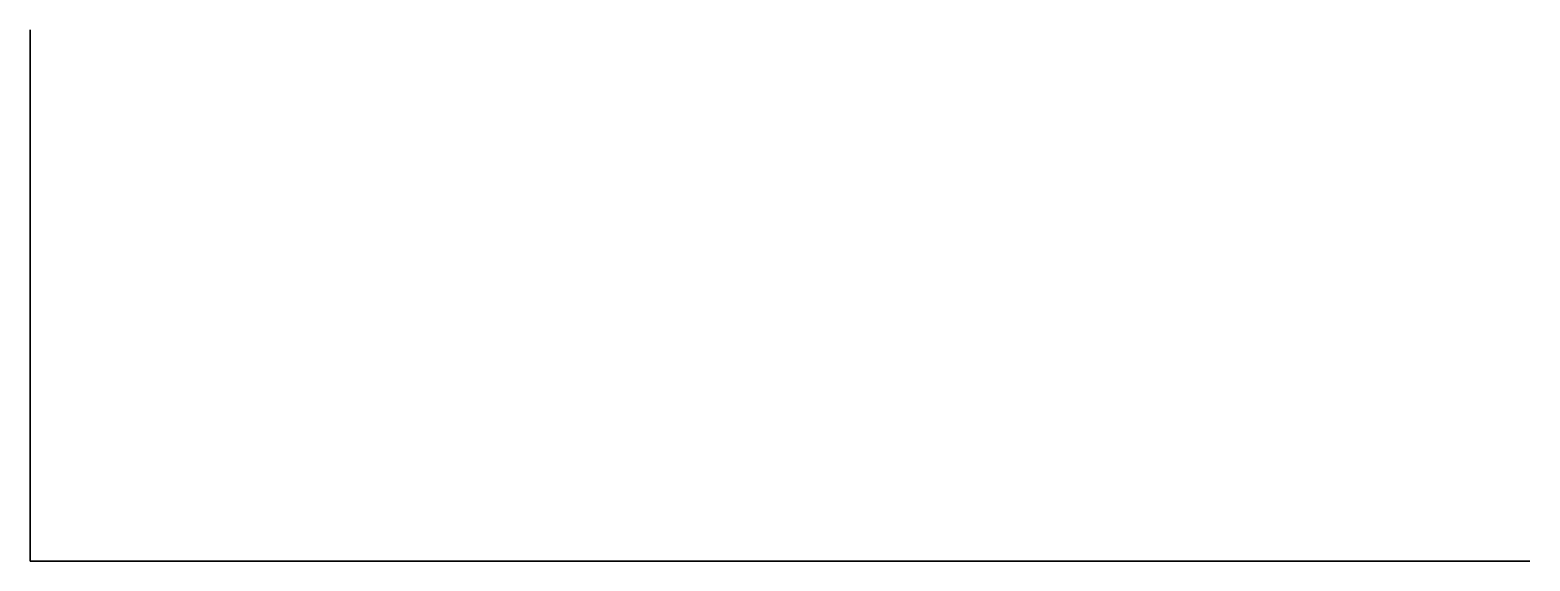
# Model space of a CAD drawing. Extents: x -5.7 to 5.7, y -1.7 to 2.3.
import ezdxf

# ---------------------------------------------------------------- set-up
doc = ezdxf.new("R2010")
doc.units = 0
doc.layers.add('UV_L', color=213, linetype='CONTINUOUS')
doc.layers.add('UV_R', color=213, linetype='CONTINUOUS')

msp = doc.modelspace()

# ---------------------------------------------------------------- meshes
at = {"layer": 'UV_L'}
mesh = msp.add_polyface(dxfattribs=at)
corners = [(5.7356, -1.7198, 0.0939), (0.0013, -1.7198, 0.0939), (5.7356, -1.7198, 2.7663), (0.0013, -1.7198, 2.7663), (-5.67, -1.7198, 0.0939), (-5.67, -1.7198, 2.7663)]
mesh.append_faces([[corners[k] for k in face] for face in [(1, 0, 2, 3), (4, 1, 3, 5)]])
at = {"layer": 'UV_R'}
mesh = msp.add_polyface(dxfattribs=at)
corners = [(5.7356, -1.7198, 0.0939), (-5.67, 2.3217, 0.0939), (-5.67, -1.7198, 2.7663), (-5.67, 2.3217, 2.7663), (-5.67, -1.7198, 0.0939)]
mesh.append_faces([[corners[k] for k in face] for face in [(2, 3, 1, 4)]])

doc.saveas('drawing.dxf')
